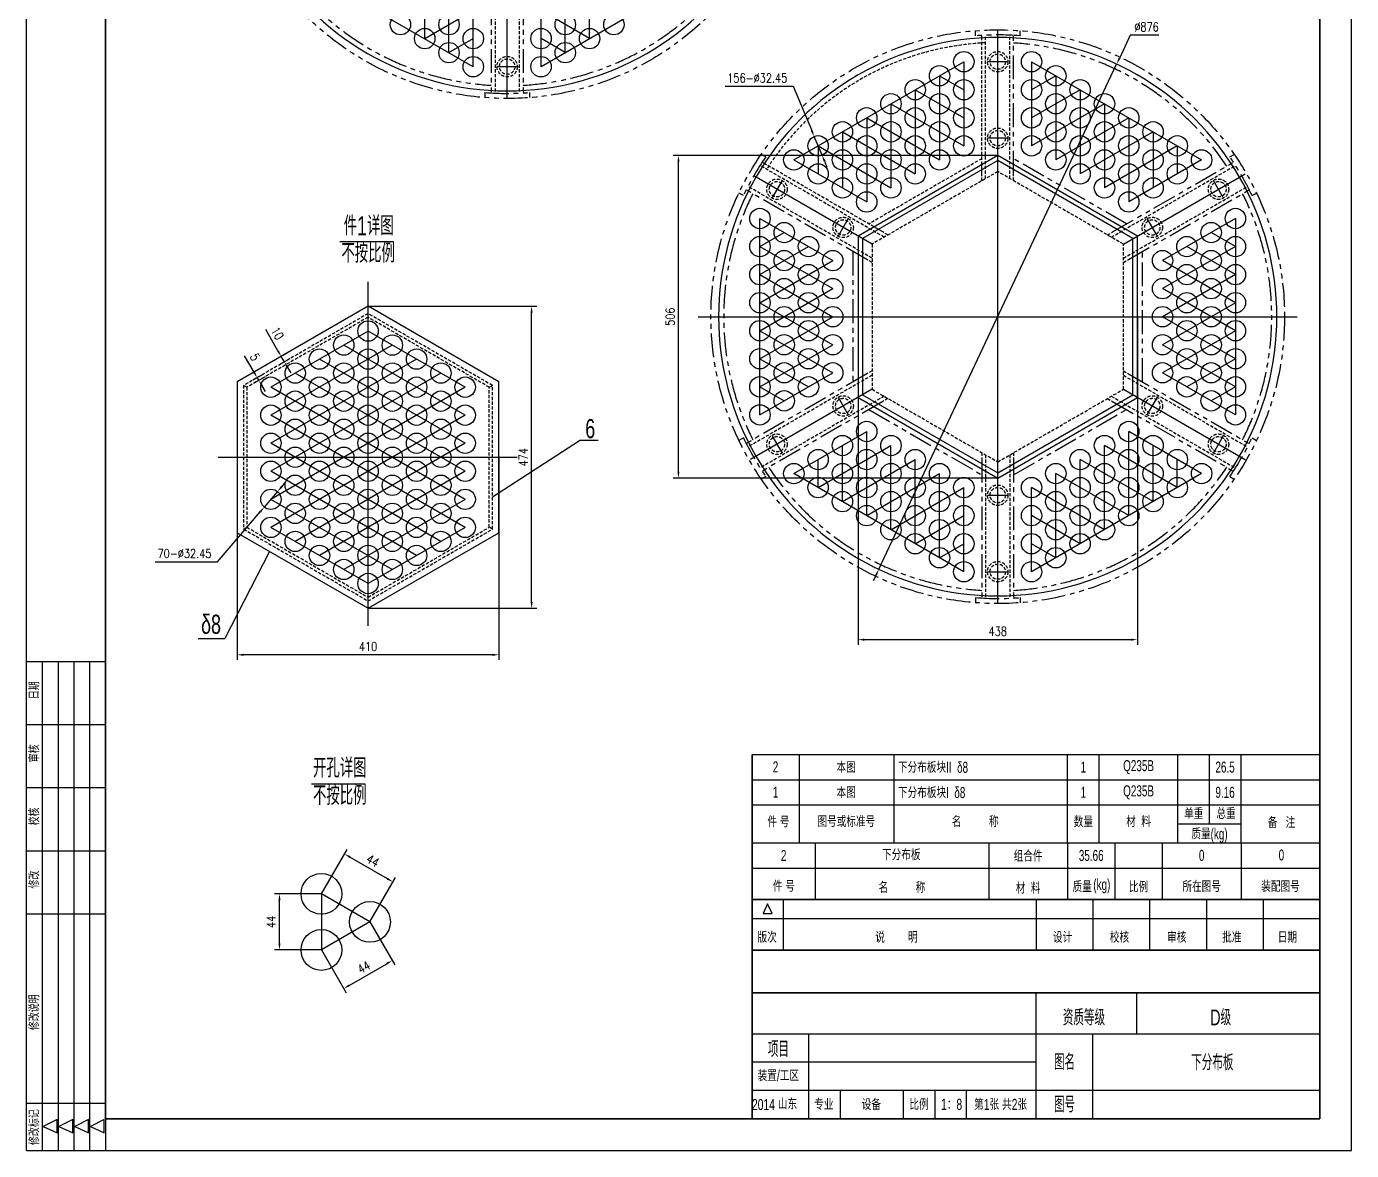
# Model space of a CAD drawing. Header units: millimetres. Extents: x 174648 to 205929, y -160248 to -145891.
# Drawn here: x 201226 to 203305, y -160222 to -158459 of the extents above; entities that cross this region are included whole.
import ezdxf
from ezdxf.enums import TextEntityAlignment as Align

# ---------------------------------------------------------------- set-up
doc = ezdxf.new("R2010")
doc.units = ezdxf.units.MM
doc.linetypes.add('DASHED', pattern=[0.75, 0.5, -0.25])
doc.linetypes.add('PHANTOM', pattern=[2.5, 1.25, -0.25, 0.25, -0.25, 0.25, -0.25])
for name, color, linetype in [('1', 1, 'Continuous'), ('4虚线层', 6, 'DASHED'), ('9双点划线层', 6, 'PHANTOM')]:
    doc.layers.add(name, color=color, linetype=linetype)
doc.layers.add('图层1', color=4, linetype='Continuous', lineweight=35)
doc.styles.add('TH_GBDIM', font='romans.shx', dxfattribs={"width": 0.8, "bigfont": 'gbcbig.shx'})
doc.styles.add('样式 3.5', font='roms.shx', dxfattribs={"width": 0.7, "height": 3.5, "bigfont": 'hztxt.shx'})
doc.styles.add('样式 5', font='roms.shx', dxfattribs={"width": 0.67, "height": 5, "bigfont": 'hztxt.shx'})
doc.dimstyles.new('TH_GBDIM', dxfattribs={"dimtxt": 3.5, "dimasz": 2.5, "dimexe": 2, "dimexo": 0, "dimgap": 1.5, "dimtad": 1, "dimdec": 1, "dimzin": 0, "dimdsep": 46, "dimtxsty": 'TH_GBDIM', "dimcen": 2.5, "dimclrd": 130, "dimclre": 130, "dimclrt": 3, "dimadec": 0, "dimazin": 0, "dimtfac": 0.714286, "dimtdec": 1, "dimtmove": 0, "dimatfit": 3, "dimfxl": 0, "dimtzin": 0, "dimlwd": -1, "dimlwe": -1, "dimarcsym": 0})

# ---------------------------------------------------------------- blocks, each defined once
blk = doc.blocks.new('*D467')
at = {"color": 130}
blk.add_line((201761.7, -158898), (202026.3, -158898), dxfattribs=at)
at = {"color": 130, "linetype": 'Continuous'}
for p, q in [((202018.3, -159361.8), (202018.3, -158908)), ((201761.7, -159371.8), (202026.3, -159371.8))]:
    blk.add_line(p, q, dxfattribs=at)
at = {"color": 130}
for points in [[(202016.7, -158908), (202020, -158908), (202018.3, -158898)], [(202016.7, -159361.8), (202020, -159361.8), (202018.3, -159371.8)]]:
    blk.add_solid(points, dxfattribs=at)
at = {"layer": 'Defpoints', "color": 0}
for p in [(201761.7, -158898), (202018.3, -158898), (201761.7, -159371.8)]:
    blk.add_point(p, dxfattribs=at)
at = {"color": 3, "insert": (202005.3, -159134.9), "char_height": 14, "attachment_point": 5, "rotation": 90, "style": 'TH_GBDIM', "bg_fill": 3, "box_fill_scale": 1.1, "bg_fill_color": 256, "bg_fill_true_color": 13158600, "bg_fill_transparency": 0}
blk.add_mtext('{474}{}{}', dxfattribs=at)
blk = doc.blocks.new('*D468')
at = {"color": 130}
blk.add_line((201556.5, -159134.9), (201556.5, -159452.8), dxfattribs=at)
at = {"color": 130, "linetype": 'Continuous'}
for p, q in [((201966.9, -159134.9), (201966.9, -159452.8)), ((201956.9, -159444.8), (201566.5, -159444.8))]:
    blk.add_line(p, q, dxfattribs=at)
at = {"color": 130}
for points in [[(201566.5, -159443.1), (201566.5, -159446.5), (201556.5, -159444.8)], [(201956.9, -159443.1), (201956.9, -159446.5), (201966.9, -159444.8)]]:
    blk.add_solid(points, dxfattribs=at)
at = {"layer": 'Defpoints', "color": 0}
for p in [(201556.5, -159134.9), (201966.9, -159134.9), (201556.5, -159444.8)]:
    blk.add_point(p, dxfattribs=at)
at = {"color": 3, "insert": (201761.7, -159431.8), "char_height": 14, "attachment_point": 5, "style": 'TH_GBDIM', "bg_fill": 3, "box_fill_scale": 1.1, "bg_fill_color": 256, "bg_fill_true_color": 13158600, "bg_fill_transparency": 0}
blk.add_mtext('410', dxfattribs=at)
blk = doc.blocks.new('*D469')
at = {"color": 130, "linetype": 'Continuous'}
for p, q in [((201620.4, -158968.1), (201601.1, -158934.7)), ((201638.8, -158980.5), (201623.4, -158989.4)), ((201630.4, -158985.4), (201625.4, -158976.7)), ((201635.4, -158994), (201640.4, -159002.7))]:
    blk.add_line(p, q, dxfattribs=at)
at = {"color": 130}
blk.add_line((201633.8, -158971.9), (201618.4, -158980.7), dxfattribs=at)
for points in [[(201621.8, -158967.2), (201618.9, -158968.9), (201625.4, -158976.7)], [(201636.8, -158993.2), (201633.9, -158994.9), (201630.4, -158985.4)]]:
    blk.add_solid(points, dxfattribs=at)
at = {"layer": 'Defpoints', "color": 0}
for p in [(201625.4, -158976.7), (201633.8, -158971.9), (201638.8, -158980.5)]:
    blk.add_point(p, dxfattribs=at)
at = {"color": 3, "insert": (201619.5, -158940.6), "char_height": 14, "attachment_point": 5, "rotation": 300, "style": 'TH_GBDIM', "bg_fill": 3, "box_fill_scale": 1.1, "bg_fill_color": 256, "bg_fill_true_color": 13158600, "bg_fill_transparency": 0}
blk.add_mtext('10', dxfattribs=at)
blk = doc.blocks.new('*D470')
at = {"color": 130, "linetype": 'Continuous'}
for p, q in [((201582.8, -159001.3), (201568, -158975.8)), ((201600.1, -159008.6), (201583.3, -159018.3)), ((201590.3, -159014.3), (201587.8, -159010)), ((201595.3, -159023), (201600.3, -159031.6))]:
    blk.add_line(p, q, dxfattribs=at)
at = {"color": 130}
blk.add_line((201597.6, -159004.3), (201580.8, -159014), dxfattribs=at)
for points in [[(201584.2, -159000.5), (201581.3, -159002.2), (201587.8, -159010)], [(201596.7, -159022.1), (201593.8, -159023.8), (201590.3, -159014.3)]]:
    blk.add_solid(points, dxfattribs=at)
at = {"layer": 'Defpoints', "color": 0}
for p in [(201587.8, -159010), (201597.6, -159004.3), (201600.1, -159008.6)]:
    blk.add_point(p, dxfattribs=at)
at = {"color": 3, "insert": (201584.2, -158977.7), "char_height": 14, "attachment_point": 5, "rotation": 300, "style": 'TH_GBDIM', "bg_fill": 3, "box_fill_scale": 1.1, "bg_fill_color": 256, "bg_fill_true_color": 13158600, "bg_fill_transparency": 0}
blk.add_mtext('5', dxfattribs=at)
blk = doc.blocks.new('*D471')
at = {"color": 130}
blk.add_line((201688.5, -159819.8), (201728.7, -159750.2), dxfattribs=at)
at = {"color": 130, "linetype": 'Continuous'}
for p, q in [((201792.2, -159796.1), (201733.3, -159762.1)), ((201764.7, -159863.8), (201804.9, -159794.2))]:
    blk.add_line(p, q, dxfattribs=at)
at = {"color": 130}
for points in [[(201734.1, -159760.7), (201732.5, -159763.6), (201724.7, -159757.1)], [(201793, -159794.7), (201791.4, -159797.6), (201800.9, -159801.1)]]:
    blk.add_solid(points, dxfattribs=at)
at = {"layer": 'Defpoints', "color": 0}
for p in [(201724.7, -159757.1), (201688.5, -159819.8), (201764.7, -159863.8)]:
    blk.add_point(p, dxfattribs=at)
at = {"color": 3, "insert": (201769.3, -159767.9), "char_height": 14, "attachment_point": 5, "rotation": 330, "style": 'TH_GBDIM', "bg_fill": 3, "box_fill_scale": 1.1, "bg_fill_color": 256, "bg_fill_true_color": 13158600, "bg_fill_transparency": 0}
blk.add_mtext('{44}{}{}', dxfattribs=at)
blk = doc.blocks.new('*D472')
at = {"color": 130}
blk.add_line((201688.5, -159819.8), (201614.7, -159819.8), dxfattribs=at)
at = {"color": 130, "linetype": 'Continuous'}
for p, q in [((201622.7, -159897.8), (201622.7, -159829.8)), ((201688.5, -159907.8), (201614.7, -159907.8))]:
    blk.add_line(p, q, dxfattribs=at)
at = {"color": 130}
for points in [[(201621.1, -159829.8), (201624.4, -159829.8), (201622.7, -159819.8)], [(201621.1, -159897.8), (201624.4, -159897.8), (201622.7, -159907.8)]]:
    blk.add_solid(points, dxfattribs=at)
at = {"layer": 'Defpoints', "color": 0}
for p in [(201622.7, -159819.8), (201688.5, -159819.8), (201688.5, -159907.8)]:
    blk.add_point(p, dxfattribs=at)
at = {"color": 3, "insert": (201609.7, -159863.8), "char_height": 14, "attachment_point": 5, "rotation": 90, "style": 'TH_GBDIM', "bg_fill": 3, "box_fill_scale": 1.1, "bg_fill_color": 256, "bg_fill_true_color": 13158600, "bg_fill_transparency": 0}
blk.add_mtext('{44}{}{}', dxfattribs=at)
blk = doc.blocks.new('*D473')
at = {"color": 130}
blk.add_line((201764.7, -159863.8), (201803.7, -159931.3), dxfattribs=at)
at = {"color": 130, "linetype": 'Continuous'}
for p, q in [((201688.5, -159907.8), (201727.5, -159975.3)), ((201732.1, -159963.3), (201791, -159929.3))]:
    blk.add_line(p, q, dxfattribs=at)
at = {"color": 130}
for points in [[(201790.2, -159927.9), (201791.9, -159930.8), (201799.7, -159924.3)], [(201731.3, -159961.9), (201733, -159964.8), (201723.5, -159968.3)]]:
    blk.add_solid(points, dxfattribs=at)
at = {"layer": 'Defpoints', "color": 0}
for p in [(201764.7, -159863.8), (201688.5, -159907.8), (201799.7, -159924.3)]:
    blk.add_point(p, dxfattribs=at)
at = {"color": 3, "insert": (201755.1, -159935.1), "char_height": 14, "attachment_point": 5, "rotation": 30, "style": 'TH_GBDIM', "bg_fill": 3, "box_fill_scale": 1.1, "bg_fill_color": 256, "bg_fill_true_color": 13158600, "bg_fill_transparency": 0}
blk.add_mtext('{44}{}{}', dxfattribs=at)
blk = doc.blocks.new('*D474')
at = {"color": 130, "linetype": 'Continuous'}
for p, q in [((201619.7, -159188.8), (201598.9, -159213.1)), ((201626.2, -159181.2), (201632.7, -159173.6)), ((201525.5, -159298.9), (201592.4, -159220.7)), ((201427.8, -159298.9), (201525.5, -159298.9))]:
    blk.add_line(p, q, dxfattribs=at)
at = {"color": 130}
for points in [[(201624.9, -159180.1), (201627.5, -159182.2), (201619.7, -159188.8)], [(201591.1, -159219.6), (201593.7, -159221.8), (201598.9, -159213.1)]]:
    blk.add_solid(points, dxfattribs=at)
at = {"layer": 'Defpoints', "color": 0}
for p in [(201619.7, -159188.8), (201598.9, -159213.1)]:
    blk.add_point(p, dxfattribs=at)
at = {"color": 3, "insert": (201473.7, -159285.9), "char_height": 14, "attachment_point": 5, "style": 'TH_GBDIM', "bg_fill": 3, "box_fill_scale": 1.1, "bg_fill_color": 256, "bg_fill_true_color": 13158600, "bg_fill_transparency": 0}
blk.add_mtext('{70-%%c32.45}{}{}', dxfattribs=at)
blk = doc.blocks.new('*D475')
at = {"color": 130, "linetype": 'Continuous'}
for p, q in [((202957.7, -158472.8), (202940.6, -158509.1)), ((203002.6, -158472.8), (202957.7, -158472.8)), ((202563, -159310.7), (202936.3, -158518.2)), ((202558.8, -159319.7), (202554.5, -159328.8))]:
    blk.add_line(p, q, dxfattribs=at)
at = {"color": 130}
for points in [[(202939.1, -158508.4), (202942.1, -158509.8), (202936.3, -158518.2)], [(202557.3, -159319), (202560.3, -159320.4), (202563, -159310.7)]]:
    blk.add_solid(points, dxfattribs=at)
at = {"layer": 'Defpoints', "color": 0}
for p in [(202936.3, -158518.2), (202563, -159310.7)]:
    blk.add_point(p, dxfattribs=at)
at = {"color": 3, "insert": (202983.2, -158459.8), "char_height": 14, "attachment_point": 5, "style": 'TH_GBDIM', "bg_fill": 3, "box_fill_scale": 1.1, "bg_fill_color": 256, "bg_fill_true_color": 13158600, "bg_fill_transparency": 0}
blk.add_mtext('∅876', dxfattribs=at)
blk = doc.blocks.new('*D476')
at = {"color": 130}
blk.add_line((202749.7, -158661.4), (202240.7, -158661.4), dxfattribs=at)
at = {"color": 130, "linetype": 'Continuous'}
for p, q in [((202248.7, -159157.5), (202248.7, -158671.4)), ((202749.7, -159167.5), (202240.7, -159167.5))]:
    blk.add_line(p, q, dxfattribs=at)
at = {"color": 130}
for points in [[(202247.1, -158671.4), (202250.4, -158671.4), (202248.7, -158661.4)], [(202247.1, -159157.5), (202250.4, -159157.5), (202248.7, -159167.5)]]:
    blk.add_solid(points, dxfattribs=at)
at = {"layer": 'Defpoints', "color": 0}
for p in [(202248.7, -158661.4), (202749.7, -158661.4), (202749.7, -159167.5)]:
    blk.add_point(p, dxfattribs=at)
at = {"color": 3, "insert": (202235.7, -158914.4), "char_height": 14, "attachment_point": 5, "rotation": 90, "style": 'TH_GBDIM', "bg_fill": 3, "box_fill_scale": 1.1, "bg_fill_color": 256, "bg_fill_true_color": 13158600, "bg_fill_transparency": 0}
blk.add_mtext('506', dxfattribs=at)
blk = doc.blocks.new('*D477')
at = {"color": 130, "linetype": 'Continuous'}
for p, q in [((202530.5, -158914.4), (202530.5, -159429)), ((202540.5, -159421), (202958.9, -159421))]:
    blk.add_line(p, q, dxfattribs=at)
at = {"color": 130}
blk.add_line((202968.9, -158914.4), (202968.9, -159429), dxfattribs=at)
for points in [[(202540.5, -159419.4), (202540.5, -159422.7), (202530.5, -159421)], [(202958.9, -159419.4), (202958.9, -159422.7), (202968.9, -159421)]]:
    blk.add_solid(points, dxfattribs=at)
at = {"layer": 'Defpoints', "color": 0}
for p in [(202530.5, -158914.4), (202968.9, -158914.4), (202968.9, -159421)]:
    blk.add_point(p, dxfattribs=at)
at = {"color": 3, "insert": (202749.7, -159408), "char_height": 14, "attachment_point": 5, "style": 'TH_GBDIM', "bg_fill": 3, "box_fill_scale": 1.1, "bg_fill_color": 256, "bg_fill_true_color": 13158600, "bg_fill_transparency": 0}
blk.add_mtext('438', dxfattribs=at)
blk = doc.blocks.new('*D447')
at = {"color": 130, "linetype": 'Continuous'}
for p, q in [((202322, -158553), (202428.8, -158553)), ((202428.8, -158553), (202457.8, -158622.4)), ((202474.1, -158661.1), (202461.7, -158631.6)), ((202477.9, -158670.3), (202481.8, -158679.6))]:
    blk.add_line(p, q, dxfattribs=at)
at = {"color": 130}
for points in [[(202459.4, -158621.7), (202456.3, -158623), (202461.7, -158631.6)], [(202479.5, -158669.7), (202476.4, -158671), (202474.1, -158661.1)]]:
    blk.add_solid(points, dxfattribs=at)
at = {"layer": 'Defpoints', "color": 0}
for p in [(202461.7, -158631.6), (202474.1, -158661.1)]:
    blk.add_point(p, dxfattribs=at)
at = {"color": 3, "insert": (202372.4, -158540), "char_height": 14, "attachment_point": 5, "style": 'TH_GBDIM', "bg_fill": 3, "box_fill_scale": 1.1, "bg_fill_color": 256, "bg_fill_true_color": 13158600, "bg_fill_transparency": 0}
blk.add_mtext('{156-%%c32.45}{}{}', dxfattribs=at)

msp = doc.modelspace()

# ---------------------------------------------------------------- linework, layer by layer
at = {"color": 7, "linetype": 'Continuous'}
for p, q in [((201225.8, -160222.4), (201225.8, -157282.1)), ((203304.8, -160222.4), (203304.8, -157282.1)), ((201225.8, -159455.1), (201349.5, -159455.1)), ((201250.5, -159455.1), (201250.5, -160222.4)), ((201275.3, -159455.1), (201275.3, -160222.4)), ((201300, -159455.1), (201300, -160222.4)), ((201324.8, -159455.1), (201324.8, -160222.4)), ((201225.8, -159554.1), (201349.5, -159554.1)), ((201225.8, -159653.1), (201349.5, -159653.1)), ((201225.8, -159752.1), (201349.5, -159752.1)), ((201225.8, -159851.1), (201349.5, -159851.1)), ((201225.8, -160148.1), (201349.5, -160148.1)), ((201225.8, -160222.4), (203304.8, -160222.4))]:
    msp.add_line(p, q, dxfattribs=at)
at = {"color": 1, "ltscale": 1.5}
for p, q in [((201980, -158572.1), (201980, -157672.1)), ((202749.7, -159364.4), (202749.7, -158464.4)), ((201964, -158522.1), (201996, -158522.1)), ((202749.7, -158669.4), (202537.5, -158791.9)), ((202961.9, -158791.9), (202749.7, -158669.4)), ((202552.5, -158800.6), (202366.9, -158693.4)), ((202946.9, -158800.6), (203137.7, -158690.4)), ((203104.1, -158728.3), (203088.1, -158700.6)), ((202537.5, -158791.9), (202537.5, -159036.9)), ((202961.9, -159036.9), (202961.9, -158791.9)), ((201761.7, -159399.4), (201761.7, -158859.6)), ((202279.7, -158914.4), (203219.7, -158914.4)), ((202299.7, -158914.4), (203199.7, -158914.4)), ((202552.5, -159028.3), (202361.7, -159138.4)), ((202537.5, -159036.9), (202749.7, -159159.4)), ((202749.7, -159159.4), (202961.9, -159036.9)), ((202946.9, -159028.3), (203137.7, -159138.4)), ((203088.1, -159128.3), (203104.1, -159100.6)), ((201526.6, -159134.9), (201995.6, -159134.9))]:
    msp.add_line(p, q, dxfattribs=at)
for p, q in [((202749.7, -158661.4), (202530.5, -158787.9)), ((202968.9, -158787.9), (202749.7, -158661.4)), ((202530.5, -158787.9), (202530.5, -159041)), ((202968.9, -159041), (202968.9, -158787.9)), ((201717.3, -158796.3), (201801.5, -158796.3)), ((201761.7, -158898), (201556.5, -159016.5)), ((201966.9, -159016.5), (201761.7, -158898)), ((201556.5, -159016.5), (201556.5, -159253.4)), ((201966.9, -159253.4), (201966.9, -159016.5)), ((202530.5, -159041), (202749.7, -159167.5)), ((202749.7, -159167.5), (202968.9, -159041)), ((202123, -159108.4), (202093.3, -159108.4)), ((201556.5, -159253.4), (201761.7, -159371.8)), ((201761.7, -159371.8), (201966.9, -159253.4)), ((202364.3, -159601.1), (203255.3, -159601.1)), ((202438.5, -159739.7), (202438.5, -159601.1)), ((202587, -159739.7), (202587, -159601.1)), ((202859.3, -159739.7), (202859.3, -159601.1)), ((202908.8, -159739.7), (202908.8, -159601.1)), ((203032.5, -159739.7), (203032.5, -159601.1)), ((203082, -159710), (203082, -159601.1)), ((203131.5, -159739.7), (203131.5, -159601.1)), ((202364.3, -159640.7), (203255.3, -159640.7)), ((201672.8, -159647), (201757, -159647)), ((202364.3, -159680.3), (203255.3, -159680.3)), ((203032.5, -159710), (203131.5, -159710)), ((202364.3, -159739.7), (203255.3, -159739.7)), ((202364.3, -159828.8), (203255.3, -159828.8)), ((202413.8, -159908), (202413.8, -159828.8)), ((202809.8, -159828.8), (202809.8, -159908)), ((202898.9, -159828.8), (202898.9, -159908)), ((202988, -159828.8), (202988, -159908)), ((203077.1, -159828.8), (203077.1, -159908)), ((203166.2, -159828.8), (203166.2, -159908)), ((202364.3, -159841.7), (202364.3, -159866.5)), ((202388.3, -159835.6), (202381.5, -159850.7)), ((202381.5, -159850.7), (202396, -159850.7)), ((202396, -159850.7), (202388.3, -159835.6)), ((202364.3, -159858.5), (203255.3, -159858.5)), ((202809.8, -160172.9), (202809.8, -159974.9)), ((202968.2, -160039.2), (202968.2, -159974.9)), ((202364.3, -160039.2), (203255.3, -160039.2)), ((202453.4, -160172.9), (202453.4, -160039.2)), ((202898.9, -160172.9), (202898.9, -160039.2)), ((202809.8, -160083.8), (202364.3, -160083.8)), ((203255.3, -160128.3), (202364.3, -160128.3)), ((202502.9, -160172.9), (202502.9, -160128.3)), ((202601.9, -160172.9), (202601.9, -160128.3)), ((202651.4, -160172.9), (202651.4, -160128.3)), ((202700.9, -160172.9), (202700.9, -160128.3)), ((201273.7, -160173.8), (201252, -160184.9)), ((201252, -160184.9), (201273.7, -160194.7)), ((201273.7, -160194.7), (201273.7, -160173.8)), ((201298.4, -160173.8), (201276.7, -160184.9)), ((201276.7, -160184.9), (201298.4, -160194.7)), ((201298.4, -160194.7), (201298.4, -160173.8)), ((201323.2, -160173.8), (201301.5, -160184.9)), ((201301.5, -160184.9), (201323.2, -160194.7)), ((201323.2, -160194.7), (201323.2, -160173.8)), ((201347.9, -160173.8), (201326.2, -160184.9)), ((201326.2, -160184.9), (201347.9, -160194.7)), ((201347.9, -160194.7), (201347.9, -160173.8)), ((201349.5, -160172.9), (201349.5, -160222.4))]:
    msp.add_line(p, q)
at = {"color": 2}
msp.add_line((201495, -159419.2), (201537, -159419.2), dxfattribs=at)
at = {"color": 4}
for p, q in [((202364.3, -159683.3), (202364.3, -159708.1)), ((202364.3, -159683.3), (202364.3, -159708.1)), ((202364.3, -159683.3), (202364.3, -159708.1)), ((202364.3, -159722.9), (202364.3, -159747.7))]:
    msp.add_line(p, q, dxfattribs=at)
for points in [[(202463.3, -159739.7), (202463.3, -159828.8)], [(202735.5, -159739.7), (202735.5, -159828.8)], [(202859.3, -159739.7), (202859.3, -159828.8)], [(202933.5, -159739.7), (202933.5, -159828.8)], [(203007.8, -159739.7), (203007.8, -159828.8)], [(203131.5, -159739.7), (203131.5, -159828.8)], [(202364.3, -159779.3), (203255.3, -159779.3)]]:
    msp.add_lwpolyline(points)
for centre, start, end in [((201980, -158122.1), 210, 270), ((201980, -158122.1), 270, 330), ((202749.7, -158914.4), 90, 150), ((202749.7, -158914.4), 30, 90), ((202749.7, -158914.4), 150, 210), ((202749.7, -158914.4), 330, 30), ((202749.7, -158914.4), 210, 270), ((202749.7, -158914.4), 270, 330)]:
    msp.add_arc(centre, 438, start, end)
at = {"layer": '1'}
for p, q in [((201850.6, -158478.2), (201850.6, -158346.2)), ((202109.3, -158478.2), (202109.3, -158346.2)), ((201926.8, -158522.2), (201660.1, -158368.2)), ((201888.7, -158500.2), (201888.7, -158368.2)), ((202299.9, -158368.2), (202033.1, -158522.2)), ((202071.2, -158500.2), (202071.2, -158368.2)), ((201926.8, -158522.2), (201926.8, -158390.2)), ((202033.1, -158522.2), (202033.1, -158390.2)), ((201850.6, -158478.2), (201926.8, -158434.2)), ((202109.3, -158478.2), (202033.1, -158434.2)), ((201888.7, -158500.2), (201926.8, -158478.2)), ((202071.2, -158500.2), (202033.1, -158478.2)), ((202429.8, -158668.4), (202696.5, -158514.4)), ((202696.5, -158514.4), (202696.5, -158646.4)), ((202802.8, -158514.4), (202802.8, -158646.4)), ((202802.8, -158514.4), (203069.6, -158668.4)), ((202658.4, -158536.4), (202658.4, -158668.4)), ((202658.4, -158536.4), (202696.5, -158558.4)), ((202840.9, -158536.4), (202802.8, -158558.4)), ((202840.9, -158536.4), (202840.9, -158668.4)), ((202620.3, -158558.4), (202620.3, -158690.4)), ((202620.3, -158558.4), (202696.5, -158602.4)), ((202879, -158558.4), (202802.8, -158602.4)), ((202879, -158558.4), (202879, -158690.4)), ((202582.2, -158580.4), (202582.2, -158712.4)), ((202582.2, -158580.4), (202696.5, -158646.4)), ((202917.2, -158580.4), (202802.8, -158646.4)), ((202917.2, -158580.4), (202917.2, -158712.4)), ((202544.1, -158602.4), (202658.4, -158668.4)), ((202544.1, -158602.4), (202544.1, -158734.4)), ((202955.3, -158602.4), (202840.9, -158668.4)), ((202955.3, -158602.4), (202955.3, -158734.4)), ((202506, -158624.4), (202620.3, -158690.4)), ((202506, -158624.4), (202506, -158712.4)), ((202993.4, -158624.4), (202879, -158690.4)), ((202993.4, -158624.4), (202993.4, -158712.4)), ((202467.9, -158646.4), (202582.2, -158712.4)), ((202467.9, -158646.4), (202467.9, -158690.4)), ((203031.5, -158646.4), (202917.2, -158712.4)), ((203031.5, -158646.4), (203031.5, -158690.4)), ((202429.8, -158668.4), (202544.1, -158734.4)), ((203069.6, -158668.4), (202955.3, -158734.4)), ((202376.6, -158760.4), (202490.9, -158826.4)), ((202376.6, -159068.4), (202376.6, -158760.4)), ((203122.7, -158760.4), (203008.4, -158826.4)), ((203122.7, -158760.4), (203122.7, -159068.4)), ((202376.6, -158804.4), (202414.7, -158782.4)), ((203122.7, -158804.4), (203084.6, -158782.4)), ((202376.6, -158804.4), (202490.9, -158870.4)), ((202376.6, -158848.4), (202452.8, -158804.4)), ((203122.7, -158804.4), (203008.4, -158870.4)), ((203122.7, -158848.4), (203046.5, -158804.4)), ((202376.6, -158892.4), (202490.9, -158826.4)), ((203122.7, -158892.4), (203008.4, -158826.4)), ((202376.6, -158848.4), (202490.9, -158914.4)), ((203122.7, -158848.4), (203008.4, -158914.4)), ((202376.6, -158936.4), (202490.9, -158870.4)), ((203122.7, -158936.4), (203008.4, -158870.4)), ((202376.6, -158892.4), (202490.9, -158958.4)), ((203122.7, -158892.4), (203008.4, -158958.4)), ((202376.6, -158980.4), (202490.9, -158914.4)), ((203122.7, -158980.4), (203008.4, -158914.4)), ((201761.7, -158936.9), (201609.3, -159024.9)), ((201914.1, -159024.9), (201761.7, -158936.9)), ((202376.6, -158936.4), (202490.9, -159002.4)), ((203122.7, -158936.4), (203008.4, -159002.4)), ((201799.8, -158958.9), (201609.3, -159068.9)), ((201914.1, -159068.9), (201723.6, -158958.9)), ((202376.6, -159024.4), (202490.9, -158958.4)), ((203122.7, -159024.4), (203008.4, -158958.4)), ((201837.9, -158980.9), (201609.3, -159112.9)), ((201914.1, -159112.9), (201685.5, -158980.9)), ((202376.6, -158980.4), (202452.8, -159024.4)), ((203122.7, -158980.4), (203046.5, -159024.4)), ((201876, -159002.9), (201609.3, -159156.9)), ((201914.1, -159156.9), (201647.4, -159002.9)), ((202376.6, -159068.4), (202490.9, -159002.4)), ((203122.7, -159068.4), (203008.4, -159002.4)), ((201914.1, -159200.9), (201609.3, -159024.9)), ((201914.1, -159024.9), (201609.3, -159200.9)), ((202376.6, -159024.4), (202414.7, -159046.4)), ((203122.7, -159024.4), (203084.6, -159046.4)), ((201914.1, -159068.9), (201609.3, -159244.9)), ((201914.1, -159244.9), (201609.3, -159068.9)), ((202429.8, -159160.5), (202544.1, -159094.5)), ((202544.1, -159226.5), (202544.1, -159094.5)), ((203069.6, -159160.5), (202955.3, -159094.5)), ((202955.3, -159226.5), (202955.3, -159094.5)), ((201876, -159266.9), (201609.3, -159112.9)), ((201914.1, -159112.9), (201647.4, -159266.9)), ((202467.9, -159182.5), (202582.2, -159116.5)), ((202506, -159204.5), (202506, -159116.5)), ((202582.2, -159248.5), (202582.2, -159116.5)), ((203031.5, -159182.5), (202917.2, -159116.5)), ((202917.2, -159248.5), (202917.2, -159116.5)), ((202993.4, -159204.5), (202993.4, -159116.5)), ((202467.9, -159182.5), (202467.9, -159138.5)), ((202506, -159204.5), (202620.3, -159138.5)), ((202620.3, -159270.5), (202620.3, -159138.5)), ((202879, -159270.5), (202879, -159138.5)), ((202993.4, -159204.5), (202879, -159138.5)), ((203031.5, -159182.5), (203031.5, -159138.5)), ((201837.9, -159288.9), (201609.3, -159156.9)), ((201914.1, -159156.9), (201685.5, -159288.9)), ((202696.5, -159314.5), (202429.8, -159160.5)), ((202544.1, -159226.5), (202658.4, -159160.5)), ((202658.4, -159292.5), (202658.4, -159160.5)), ((203069.6, -159160.5), (202802.8, -159314.5)), ((202840.9, -159292.5), (202840.9, -159160.5)), ((202955.3, -159226.5), (202840.9, -159160.5)), ((202582.2, -159248.5), (202696.5, -159182.5)), ((202696.5, -159314.5), (202696.5, -159182.5)), ((202802.8, -159314.5), (202802.8, -159182.5)), ((202917.2, -159248.5), (202802.8, -159182.5)), ((201799.8, -159310.9), (201609.3, -159200.9)), ((201914.1, -159200.9), (201723.6, -159310.9)), ((202620.3, -159270.5), (202696.5, -159226.5)), ((202879, -159270.5), (202802.8, -159226.5)), ((201761.7, -159332.9), (201609.3, -159244.9)), ((201914.1, -159244.9), (201761.7, -159332.9)), ((202658.4, -159292.5), (202696.5, -159270.5)), ((202840.9, -159292.5), (202802.8, -159270.5)), ((201764.7, -159863.8), (201688.5, -159819.8)), ((201688.5, -159819.8), (201688.5, -159907.8)), ((201764.7, -159863.8), (201688.5, -159907.8))]:
    msp.add_line(p, q, dxfattribs=at)
for centre, radius in [((201812.5, -158456.2), 16), ((201888.7, -158456.2), 16), ((202071.2, -158456.2), 16), ((202147.4, -158456.2), 16), ((201850.6, -158478.2), 16), ((201926.8, -158478.2), 16), ((202033.1, -158478.2), 16), ((202109.3, -158478.2), 16), ((201888.7, -158500.2), 16), ((202071.2, -158500.2), 16), ((202696.5, -158514.4), 16), ((202802.8, -158514.4), 16), ((201926.8, -158522.2), 16), ((202033.1, -158522.2), 16), ((202658.4, -158536.4), 16), ((202840.9, -158536.4), 16), ((202620.3, -158558.4), 16), ((202696.5, -158558.4), 16), ((202802.8, -158558.4), 16), ((202879, -158558.4), 16), ((202582.2, -158580.4), 16), ((202658.4, -158580.4), 16), ((202840.9, -158580.4), 16), ((202917.2, -158580.4), 16), ((202544.1, -158602.4), 16), ((202620.3, -158602.4), 16), ((202696.5, -158602.4), 16), ((202802.8, -158602.4), 16), ((202879, -158602.4), 16), ((202955.3, -158602.4), 16), ((202506, -158624.4), 16), ((202582.2, -158624.4), 16), ((202658.4, -158624.4), 16), ((202840.9, -158624.4), 16), ((202917.2, -158624.4), 16), ((202993.4, -158624.4), 16), ((202467.9, -158646.4), 16), ((202544.1, -158646.4), 16), ((202620.3, -158646.4), 16), ((202696.5, -158646.4), 16), ((202802.8, -158646.4), 16), ((202879, -158646.4), 16), ((202955.3, -158646.4), 16), ((203031.5, -158646.4), 16), ((202429.8, -158668.4), 16), ((202506, -158668.4), 16), ((202582.2, -158668.4), 16), ((202658.4, -158668.4), 16), ((202840.9, -158668.4), 16), ((202917.2, -158668.4), 16), ((202993.4, -158668.4), 16), ((203069.6, -158668.4), 16), ((202467.9, -158690.4), 16), ((202544.1, -158690.4), 16), ((202620.3, -158690.4), 16), ((202879, -158690.4), 16), ((202955.3, -158690.4), 16), ((203031.5, -158690.4), 16), ((202506, -158712.4), 16), ((202582.2, -158712.4), 16), ((202917.2, -158712.4), 16), ((202993.4, -158712.4), 16), ((202544.1, -158734.4), 16), ((202955.3, -158734.4), 16), ((202376.6, -158760.4), 16), ((203122.7, -158760.4), 16), ((202414.7, -158782.4), 16), ((203084.6, -158782.4), 16), ((202376.6, -158804.4), 16), ((202452.8, -158804.4), 16), ((203046.5, -158804.4), 16), ((203122.7, -158804.4), 16), ((202414.7, -158826.4), 16), ((202490.9, -158826.4), 16), ((203008.4, -158826.4), 16), ((203084.6, -158826.4), 16), ((202376.6, -158848.4), 16), ((202452.8, -158848.4), 16), ((203046.5, -158848.4), 16), ((203122.7, -158848.4), 16), ((202414.7, -158870.4), 16), ((202490.9, -158870.4), 16), ((203008.4, -158870.4), 16), ((203084.6, -158870.4), 16), ((202376.6, -158892.4), 16), ((202452.8, -158892.4), 16), ((203046.5, -158892.4), 16), ((203122.7, -158892.4), 16), ((202414.7, -158914.4), 16), ((202490.9, -158914.4), 16), ((203008.4, -158914.4), 16), ((203084.6, -158914.4), 16), ((201761.7, -158936.9), 16), ((202376.6, -158936.4), 16), ((202452.8, -158936.4), 16), ((203046.5, -158936.4), 16), ((203122.7, -158936.4), 16), ((201723.6, -158958.9), 16), ((201799.8, -158958.9), 16), ((202414.7, -158958.4), 16), ((202490.9, -158958.4), 16), ((203008.4, -158958.4), 16), ((203084.6, -158958.4), 16), ((201685.5, -158980.9), 16), ((201761.7, -158980.9), 16), ((201837.9, -158980.9), 16), ((202376.6, -158980.4), 16), ((202452.8, -158980.4), 16), ((203046.5, -158980.4), 16), ((203122.7, -158980.4), 16), ((201647.4, -159002.9), 16), ((201723.6, -159002.9), 16), ((201799.8, -159002.9), 16), ((201876, -159002.9), 16), ((202414.7, -159002.4), 16), ((202490.9, -159002.4), 16), ((203008.4, -159002.4), 16), ((203084.6, -159002.4), 16), ((201609.3, -159024.9), 16), ((201685.5, -159024.9), 16), ((201761.7, -159024.9), 16), ((201837.9, -159024.9), 16), ((201914.1, -159024.9), 16), ((202376.6, -159024.4), 16), ((202452.8, -159024.4), 16), ((203046.5, -159024.4), 16), ((203122.7, -159024.4), 16), ((201647.4, -159046.9), 16), ((201723.6, -159046.9), 16), ((201799.8, -159046.9), 16), ((201876, -159046.9), 16), ((202414.7, -159046.4), 16), ((203084.6, -159046.4), 16), ((201609.3, -159068.9), 16), ((201685.5, -159068.9), 16), ((201761.7, -159068.9), 16), ((201837.9, -159068.9), 16), ((201914.1, -159068.9), 16), ((202376.6, -159068.4), 16), ((203122.7, -159068.4), 16), ((201647.4, -159090.9), 16), ((201723.6, -159090.9), 16), ((201799.8, -159090.9), 16), ((201876, -159090.9), 16), ((202544.1, -159094.5), 16), ((202955.3, -159094.5), 16), ((201609.3, -159112.9), 16), ((201685.5, -159112.9), 16), ((201761.7, -159112.9), 16), ((201837.9, -159112.9), 16), ((201914.1, -159112.9), 16), ((202506, -159116.5), 16), ((202582.2, -159116.5), 16), ((202917.2, -159116.5), 16), ((202993.4, -159116.5), 16), ((201647.4, -159134.9), 16), ((201723.6, -159134.9), 16), ((201799.8, -159134.9), 16), ((201876, -159134.9), 16), ((202467.9, -159138.5), 16), ((202544.1, -159138.5), 16), ((202620.3, -159138.5), 16), ((202879, -159138.5), 16), ((202955.3, -159138.5), 16), ((203031.5, -159138.5), 16), ((201609.3, -159156.9), 16), ((201685.5, -159156.9), 16), ((201761.7, -159156.9), 16), ((201837.9, -159156.9), 16), ((201914.1, -159156.9), 16), ((202429.8, -159160.5), 16), ((202506, -159160.5), 16), ((202582.2, -159160.5), 16), ((202658.4, -159160.5), 16), ((202840.9, -159160.5), 16), ((202917.2, -159160.5), 16), ((202993.4, -159160.5), 16), ((203069.6, -159160.5), 16), ((201647.4, -159178.9), 16), ((201723.6, -159178.9), 16), ((201799.8, -159178.9), 16), ((201876, -159178.9), 16), ((202467.9, -159182.5), 16), ((202544.1, -159182.5), 16), ((202620.3, -159182.5), 16), ((202696.5, -159182.5), 16), ((202802.8, -159182.5), 16), ((202879, -159182.5), 16), ((202955.3, -159182.5), 16), ((203031.5, -159182.5), 16), ((201609.3, -159200.9), 16), ((201685.5, -159200.9), 16), ((201761.7, -159200.9), 16), ((201837.9, -159200.9), 16), ((201914.1, -159200.9), 16), ((202506, -159204.5), 16), ((202582.2, -159204.5), 16), ((202658.4, -159204.5), 16), ((202840.9, -159204.5), 16), ((202917.2, -159204.5), 16), ((202993.4, -159204.5), 16), ((201647.4, -159222.9), 16), ((201723.6, -159222.9), 16), ((201799.8, -159222.9), 16), ((201876, -159222.9), 16), ((201609.3, -159244.9), 16), ((201685.5, -159244.9), 16), ((201761.7, -159244.9), 16), ((201837.9, -159244.9), 16), ((201914.1, -159244.9), 16), ((202544.1, -159226.5), 16), ((202620.3, -159226.5), 16), ((202696.5, -159226.5), 16), ((202802.8, -159226.5), 16), ((202879, -159226.5), 16), ((202955.3, -159226.5), 16), ((201647.4, -159266.9), 16), ((201723.6, -159266.9), 16), ((201799.8, -159266.9), 16), ((201876, -159266.9), 16), ((202582.2, -159248.5), 16), ((202658.4, -159248.5), 16), ((202840.9, -159248.5), 16), ((202917.2, -159248.5), 16), ((202620.3, -159270.5), 16), ((202696.5, -159270.5), 16), ((202802.8, -159270.5), 16), ((202879, -159270.5), 16), ((201685.5, -159288.9), 16), ((201761.7, -159288.9), 16), ((201837.9, -159288.9), 16), ((202658.4, -159292.5), 16), ((202840.9, -159292.5), 16), ((201723.6, -159310.9), 16), ((201799.8, -159310.9), 16), ((202696.5, -159314.5), 16), ((202802.8, -159314.5), 16), ((201761.7, -159332.9), 16), ((201688.5, -159819.8), 32), ((201764.7, -159863.8), 32), ((201688.5, -159907.8), 32)]:
    msp.add_circle(centre, radius, dxfattribs=at)
at = {"layer": '4虚线层', "ltscale": 10}
for p, q in [((201961, -158338.8), (201961, -158563.4)), ((201999, -158338.8), (201999, -158563.4)), ((202724.7, -158675.8), (202724.7, -158477.1)), ((202730.7, -158697.7), (202730.7, -158473.1)), ((202768.7, -158697.7), (202768.7, -158473.1)), ((202724.7, -158666.5), (202547.5, -158768.8)), ((202571.5, -158789.6), (202377, -158677.3)), ((202555.5, -158773.5), (202383.5, -158674.1)), ((202749.7, -158686.8), (202552.5, -158800.6)), ((202946.9, -158800.6), (202749.7, -158686.8)), ((202927.9, -158789.6), (203122.4, -158677.3)), ((202552.5, -158822.5), (202358, -158710.2)), ((202724.7, -158701.2), (202724.7, -158691.9)), ((202774.7, -158701.2), (202774.7, -158691.9)), ((202946.9, -158822.5), (203141.4, -158710.2)), ((202577.5, -158786.2), (202569.5, -158781.5)), ((202921.9, -158786.2), (202929.9, -158781.5)), ((202552.5, -158800.6), (202552.5, -159028.3)), ((202946.9, -159028.3), (202946.9, -158800.6)), ((202552.5, -158829.5), (202544.5, -158824.8)), ((202946.9, -158829.5), (202954.9, -158824.8)), ((201761.7, -158909.5), (201566.5, -159022.2)), ((201761.7, -158915.3), (201571.5, -159025.1)), ((201956.9, -159022.2), (201761.7, -158909.5)), ((201761.7, -158915.3), (201761.7, -158909.5)), ((201951.9, -159025.1), (201761.7, -158915.3)), ((202552.5, -158999.4), (202544.5, -159004)), ((202946.9, -158999.4), (202954.9, -159004)), ((201566.5, -159022.2), (201566.5, -159247.6)), ((201571.5, -159025.1), (201566.5, -159022.2)), ((201951.9, -159025.1), (201956.9, -159022.2)), ((201956.9, -159247.6), (201956.9, -159022.2)), ((202552.5, -159006.3), (202358, -159118.6)), ((202946.9, -159006.3), (203141.4, -159118.6)), ((201571.5, -159025.1), (201571.5, -159244.7)), ((201951.9, -159244.7), (201951.9, -159025.1)), ((202571.5, -159039.2), (202377, -159151.5)), ((202552.5, -159028.3), (202749.7, -159142.1)), ((202577.5, -159042.7), (202569.5, -159047.3)), ((202749.7, -159142.1), (202946.9, -159028.3)), ((202921.9, -159042.7), (202929.9, -159047.3)), ((202927.9, -159039.2), (203122.4, -159151.5)), ((202724.7, -159127.7), (202724.7, -159136.9)), ((202730.7, -159131.1), (202730.7, -159355.7)), ((202768.7, -159131.1), (202768.7, -159355.7)), ((202774.7, -159127.7), (202774.7, -159136.9)), ((201566.5, -159247.6), (201571.5, -159244.7)), ((201566.5, -159247.6), (201761.7, -159360.3)), ((201571.5, -159244.7), (201761.7, -159354.5)), ((201761.7, -159354.5), (201951.9, -159244.7)), ((201761.7, -159360.3), (201956.9, -159247.6)), ((201956.9, -159247.6), (201951.9, -159244.7)), ((201761.7, -159360.3), (201761.7, -159354.5))]:
    msp.add_line(p, q, dxfattribs=at)
for centre, radius in [((201980, -158522.1), 16), ((201980, -158522.1), 12), ((203096.1, -158714.4), 16), ((203096.1, -158714.4), 12), ((203096.1, -159114.4), 16), ((203096.1, -159114.4), 12)]:
    msp.add_circle(centre, radius, dxfattribs=at)
msp.add_arc((202749.7, -158914.4), 430, 92.5325, 147.4675, dxfattribs=at)
at = {"layer": '9双点划线层', "ltscale": 30}
for p, q in [((201955, -158344.6), (201955, -158563.4)), ((202005, -158344.6), (202005, -158563.4)), ((202714.7, -158473.8), (202714.7, -158465.8)), ((202724.7, -158477.1), (202724.7, -158473.1)), ((202774.7, -158691.9), (202774.7, -158473.1)), ((202784.7, -158473.8), (202784.7, -158465.8)), ((201945, -158562.7), (201945, -158570.7)), ((202015, -158562.7), (202015, -158570.7)), ((202385.6, -158663.8), (202378.6, -158659.8)), ((202951.9, -158768.8), (202774.7, -158666.5)), ((203113.8, -158663.8), (203120.7, -158659.8)), ((202383.5, -158674.1), (202380, -158672.1)), ((202724.7, -158691.9), (202724.7, -158675.8)), ((202929.9, -158781.5), (203119.4, -158672.1)), ((202350.6, -158724.4), (202343.6, -158720.4)), ((202544.5, -158824.8), (202355, -158715.4)), ((202954.9, -158824.8), (203144.4, -158715.4)), ((203148.8, -158724.4), (203155.7, -158720.4)), ((202569.5, -158781.5), (202555.5, -158773.5)), ((202522.5, -158812.1), (202522.5, -159016.7)), ((202976.9, -159016.7), (202976.9, -158812.1)), ((202544.5, -159004), (202355, -159113.4)), ((202954.9, -159004), (203144.4, -159113.4)), ((202569.5, -159047.3), (202380, -159156.7)), ((202547.5, -159060), (202724.7, -159162.3)), ((202774.7, -159162.3), (202951.9, -159060)), ((202929.9, -159047.3), (203119.4, -159156.7)), ((202350.6, -159104.4), (202343.6, -159108.4)), ((203148.8, -159104.4), (203155.7, -159108.4)), ((202724.7, -159136.9), (202724.7, -159355.7)), ((202774.7, -159136.9), (202774.7, -159355.7)), ((202385.6, -159165), (202378.6, -159169.1)), ((203113.8, -159165), (203120.7, -159169.1)), ((202714.7, -159355), (202714.7, -159363.1)), ((202784.7, -159355), (202784.7, -159363.1))]:
    msp.add_line(p, q, dxfattribs=at)
for centre in [(201980, -158122.1), (202749.7, -158914.4)]:
    msp.add_circle(centre, 450, dxfattribs=at)
for centre, radius, start, end in [((201980, -158122.1), 430, 213.333, 266.667), ((201980, -158122.1), 430, 273.333, 326.667), ((202749.7, -158914.4), 442, 85.4582, 94.5418), ((202749.7, -158914.4), 430, 33.333, 86.667), ((201980, -158122.1), 442, 265.4582, 274.5418), ((202749.7, -158914.4), 442, 145.4582, 154.5418), ((202749.7, -158914.4), 442, 25.4582, 34.5418), ((202749.7, -158914.4), 430, 153.333, 206.667), ((202749.7, -158914.4), 430, 333.333, 26.667), ((202749.7, -158914.4), 442, 205.4582, 214.5418), ((202749.7, -158914.4), 442, 325.4582, 334.5418), ((202749.7, -158914.4), 430, 213.333, 266.667), ((202749.7, -158914.4), 430, 273.333, 326.667), ((202749.7, -158914.4), 442, 265.4582, 274.5418)]:
    msp.add_arc(centre, radius, start, end, dxfattribs=at)
at = {"layer": '图层1'}
for p, q in [((201349.5, -157331.6), (201349.5, -160172.9)), ((203255.3, -160172.9), (203255.3, -157331.6)), ((203255.3, -160172.9), (203255.3, -157331.6)), ((202364.3, -159908), (202364.3, -159601.1)), ((202364.3, -159908), (202364.3, -159601.1)), ((202364.3, -159866.5), (202364.3, -159601.1)), ((202364.3, -159828.8), (203255.3, -159828.8)), ((203255.3, -159908), (202364.3, -159908)), ((202364.3, -159908), (202364.3, -159974.9)), ((202364.3, -159908), (202364.3, -159974.9)), ((202364.3, -159974.9), (203255.3, -159974.9)), ((202364.3, -159974.9), (203255.3, -159974.9)), ((203255.3, -159974.9), (202364.3, -159974.9)), ((202364.3, -160172.9), (202364.3, -159974.9)), ((201349.5, -160172.9), (203255.3, -160172.9))]:
    msp.add_line(p, q, dxfattribs=at)

# ---------------------------------------------------------------- texts
at = {"style": '样式 3.5', "width": 0.67}
for s, height, p in [('2', 17.3, (202396.8, -159629.3)), ('本图', 17.33, (202496.7, -159629.9)), ('下分布板块II  δ8', 17.325, (202593.2, -159629.9)), ('1', 17.3, (202396.8, -159668.9)), ('本图', 17.33, (202496.7, -159669.5)), ('下分布板块I  δ8', 17.33, (202593.2, -159669.5)), ('下分布板', 17.33, (202568.2, -159767)), ('(kg)', 17.32, (202899.7, -159813.7))]:
    msp.add_text(s, height=height, dxfattribs=at).set_placement(p)
for s, height, p in [('1', 17.3, (202884, -159620.9)), ('Q235B', 17.33, (202970.7, -159620.9)), ('1', 17.3, (202884, -159660.5)), ('Q235B', 17.33, (202970.7, -159660.5)), ('单重', 17.32, (203057.2, -159693)), ('总重', 17.32, (203107.9, -159692.9)), ('件 号', 17.32, (202405.5, -159705.9)), ('图号或标准号', 17.32, (202512.1, -159705.4)), ('名          称', 17.325, (202714.3, -159705.5)), ('数量', 17.32, (202884, -159705.9)), ('材  料', 17.32, (202970.7, -159705.4)), ('备   注', 17.32, (203195, -159707.1)), ('质量(kg)', 17.32, (203082, -159727.4)), ('组合件', 17.32, (202797.4, -159759.5)), ('0', 17.3, (203194.8, -159758.8)), ('2', 17.3, (202413.8, -159759.5)), ('35.66', 17.33, (202896.4, -159759.5)), ('0', 17.3, (203069.7, -159759.5)), ('件 号', 17.32, (202414.2, -159807)), ('名          称', 17.325, (202599.4, -159808.9)), ('材  料', 17.32, (202797.4, -159809.8)), ('质量', 17.32, (202882.2, -159807.7)), ('比例', 17.32, (202970.7, -159808.1)), ('所在图号', 17.32, (203069.7, -159807.3)), ('装配图号', 17.32, (203193.4, -159807.3))]:
    msp.add_text(s, height=height, dxfattribs=at).set_placement(p, align=Align.MIDDLE)
at = {"color": 1, "style": '样式 3.5', "width": 0.67}
for s, p in [('26.5', (203106.4, -159620.9)), ('9.16', (203106.4, -159660.5))]:
    msp.add_text(s, height=17.33, dxfattribs=at).set_placement(p, align=Align.MIDDLE)
at = {"char_height": 30, "attachment_point": 1, "style": '样式 3.5'}
for s, insert, width in [('件1详图', (201723.4, -158756.7), 314.203), ('不按比例', (201719.9, -158799.6), 314.203), ('6', (202102.5, -159075), 32.852), ('开孔详图', (201675.3, -159607.3), 314.203), ('不按比例', (201675.3, -159650.3), 314.203)]:
    msp.add_mtext(s, dxfattribs=dict(at, insert=insert, width=width))
at = {"color": 2, "insert": (201499.7, -159381.9), "char_height": 30, "width": 314.203, "attachment_point": 1, "style": '样式 3.5'}
msp.add_mtext('δ8', dxfattribs=at)
at = {"char_height": 14.85, "attachment_point": 5, "rotation": 90, "style": '样式 3.5'}
for s, insert in [('日期', (201238.4, -159500.4)), ('审核', (201238.4, -159599.4)), ('校核', (201238.4, -159698.4)), ('修改', (201238.4, -159797.4)), ('修改说明', (201238.4, -160005.5)), ('修改标记', (201238.4, -160185.8))]:
    msp.add_mtext(s, dxfattribs=dict(at, insert=insert))
at = {"attachment_point": 5}
for s, insert, char_height, style in [('版次', (202387.9, -159887.9), 17.32, '样式 3.5'), ('说        明', (202590.8, -159887.9), 17.32, '样式 3.5'), ('设计', (202851.5, -159887.9), 17.32, '样式 3.5'), ('校核', (202940.8, -159887.9), 17.32, '样式 3.5'), ('审核', (203030.6, -159887.9), 17.32, '样式 3.5'), ('批准', (203117, -159887.9), 17.32, '样式 3.5'), ('日期', (203204.3, -159887.9), 17.32, '样式 3.5'), ('资质等级', (202885, -160013.7), 24.75, '样式 5'), ('D级', (203099.6, -160013.7), 24.75, '样式 5'), ('项目', (202405.5, -160063.4), 24.75, '样式 5'), ('图名', (202854.5, -160083.6), 24.75, '样式 5'), ('下分布板', (203086.4, -160084.3), 24.75, '样式 5'), ('装置/工区', (202405.5, -160105), 17.32, '样式 3.5'), ('2014', (202382.1, -160150.4), 17.32, '样式 3.5'), ('山东', (202419.8, -160149.3), 17.32, '样式 3.5'), ('专业', (202476.9, -160150.1), 17.32, '样式 3.5'), ('设备', (202551.4, -160150.1), 17.32, '样式 3.5'), ('比例', (202626.3, -160150.1), 17.32, '样式 3.5'), ('1：8', (202677.3, -160150.1), 17.32, '样式 3.5'), ('第1张 共2张', (202754.2, -160150.1), 17.32, '样式 3.5'), ('图号', (202854.5, -160150.1), 24.75, '样式 5')]:
    msp.add_mtext(s, dxfattribs=dict(at, insert=insert, char_height=char_height, style=style))

# ---------------------------------------------------------------- next in the draw order: dimensions: what is measured, and where the dimension line sits
dim = msp.add_diameter_dim_2p(p1=(202563, -159310.7), p2=(202936.3, -158518.2), dimstyle='TH_GBDIM', override={"dimscale": 4, "dimtoh": 1, "dimdec": 0, "dimtfill": 1})
dim.commit()
dim.dimension.update_dxf_attribs({"geometry": '*D475', "text_midpoint": (202983.2, -158472.8), "dimtype": 163})
dim = msp.add_linear_dim(base=(202018.3, -158898), p1=(201761.7, -159371.8), p2=(201761.7, -158898), angle=90, text='{<>}{}{}', dimstyle='TH_GBDIM', override={"dimscale": 4, "dimdec": 0, "dimtfill": 1})
dim.commit()
dim.dimension.update_dxf_attribs({"geometry": '*D467', "text_midpoint": (202005.3, -159134.9)})
dim = msp.add_aligned_dim(p1=(201638.8, -158980.5), p2=(201633.8, -158971.9), distance=9.7, dimstyle='TH_GBDIM', override={"dimscale": 4, "dimdec": 0, "dimtfill": 1})
dim.commit()
dim.dimension.update_dxf_attribs({"geometry": '*D469', "text_midpoint": (201619.5, -158940.6)})
dim = msp.add_aligned_dim(p1=(201764.7, -159863.8), p2=(201688.5, -159819.8), distance=-72.3, text='{44}{}{}', dimstyle='TH_GBDIM', override={"dimscale": 4, "dimgap": 1.5, "dimtad": 1, "dimjust": 0, "dimdec": 0, "dimlfac": 1, "dimse1": 0, "dimse2": 0, "dimsd1": 0, "dimsd2": 0, "dimtfill": 1})
dim.commit()
dim.dimension.update_dxf_attribs({"geometry": '*D471', "text_midpoint": (201769.3, -159767.9)})

# ---------------------------------------------------------------- next in the draw order: linework, layer by layer
at = {"color": 1, "ltscale": 1.5}
for p, q in [((202765.7, -158514.4), (202733.7, -158514.4)), ((202765.7, -158634.4), (202733.7, -158634.4)), ((203000.2, -158788.3), (202984.2, -158760.6)), ((202984.2, -159068.3), (203000.2, -159040.6))]:
    msp.add_line(p, q, dxfattribs=at)
at = {"layer": '4虚线层', "ltscale": 10}
for centre, radius in [((202749.7, -158514.4), 16), ((202749.7, -158514.4), 12), ((202749.7, -158634.4), 16), ((202749.7, -158634.4), 12), ((202992.2, -158774.4), 16), ((202992.2, -158774.4), 12), ((202992.2, -159054.4), 12)]:
    msp.add_circle(centre, radius, dxfattribs=at)

# ---------------------------------------------------------------- next in the draw order: dimensions: what is measured, and where the dimension line sits
dim = msp.add_linear_dim(base=(202248.7, -158661.4), p1=(202749.7, -159167.5), p2=(202749.7, -158661.4), angle=90, dimstyle='TH_GBDIM', override={"dimscale": 4, "dimdec": 0, "dimtfill": 1})
dim.commit()
dim.dimension.update_dxf_attribs({"geometry": '*D476', "text_midpoint": (202235.7, -158914.4)})
dim = msp.add_aligned_dim(p1=(201600.1, -159008.6), p2=(201597.6, -159004.3), distance=11.4, dimstyle='TH_GBDIM', override={"dimscale": 4, "dimdec": 0, "dimtfill": 1})
dim.commit()
dim.dimension.update_dxf_attribs({"geometry": '*D470', "text_midpoint": (201584.2, -158977.7)})
dim = msp.add_linear_dim(base=(201556.5, -159444.8), p1=(201966.9, -159134.9), p2=(201556.5, -159134.9), dimstyle='TH_GBDIM', override={"dimscale": 4, "dimdec": 0, "dimtfill": 1})
dim.commit()
dim.dimension.update_dxf_attribs({"geometry": '*D468', "text_midpoint": (201761.7, -159431.8)})
dim = msp.add_aligned_dim(p1=(201688.5, -159907.8), p2=(201688.5, -159819.8), distance=65.8, text='{44}{}{}', dimstyle='TH_GBDIM', override={"dimscale": 4, "dimgap": 1.5, "dimtad": 1, "dimjust": 0, "dimdec": 0, "dimlfac": 1, "dimse1": 0, "dimse2": 0, "dimsd1": 0, "dimsd2": 0, "dimtfill": 1})
dim.commit()
dim.dimension.update_dxf_attribs({"geometry": '*D472', "text_midpoint": (201609.7, -159863.8)})

# ---------------------------------------------------------------- next in the draw order: linework, layer by layer
at = {"color": 1, "ltscale": 1.5}
for p, q in [((202411.3, -158700.6), (202395.3, -158728.3)), ((202515.2, -158760.6), (202499.2, -158788.3)), ((202499.2, -159040.6), (202515.2, -159068.3)), ((202395.3, -159100.6), (202411.3, -159128.3))]:
    msp.add_line(p, q, dxfattribs=at)
msp.add_line((201956.9, -159197.2), (202093.3, -159108.4))
at = {"color": 2}
msp.add_line((201606.9, -159282.5), (201537, -159419.2), dxfattribs=at)
at = {"layer": '4虚线层', "ltscale": 10}
for centre, radius in [((202403.3, -158714.4), 16), ((202403.3, -158714.4), 12), ((202507.2, -158774.4), 16), ((202507.2, -158774.4), 12), ((202507.2, -159054.4), 12), ((202403.3, -159114.4), 16), ((202403.3, -159114.4), 12)]:
    msp.add_circle(centre, radius, dxfattribs=at)

# ---------------------------------------------------------------- next in the draw order: dimensions: what is measured, and where the dimension line sits
dim = msp.add_diameter_dim_2p(p1=(202474.1, -158661.1), p2=(202461.7, -158631.6), text='{156-%%c32.45}{}{}', dimstyle='TH_GBDIM', override={"dimscale": 4, "dimgap": 1.5, "dimtad": 1, "dimtih": 0, "dimtoh": 1, "dimdec": 0, "dimlfac": 1, "dimse1": 0, "dimse2": 0, "dimsd1": 0, "dimsd2": 0, "dimtix": 0, "dimtofl": 1, "dimatfit": 3, "dimtfill": 1})
dim.commit()
dim.dimension.update_dxf_attribs({"geometry": '*D447', "text_midpoint": (202372.4, -158553), "dimtype": 163})
dim = msp.add_linear_dim(base=(202968.9, -159421), p1=(202530.5, -158914.4), p2=(202968.9, -158914.4), dimstyle='TH_GBDIM', override={"dimscale": 4, "dimdec": 0, "dimtfill": 1})
dim.commit()
dim.dimension.update_dxf_attribs({"geometry": '*D477', "text_midpoint": (202749.7, -159408)})
dim = msp.add_aligned_dim(p1=(201688.5, -159907.8), p2=(201764.7, -159863.8), distance=-70, text='{44}{}{}', dimstyle='TH_GBDIM', override={"dimscale": 4, "dimgap": 1.5, "dimtad": 1, "dimjust": 0, "dimdec": 0, "dimlfac": 1, "dimse1": 0, "dimse2": 0, "dimsd1": 0, "dimsd2": 0, "dimtfill": 1})
dim.commit()
dim.dimension.update_dxf_attribs({"geometry": '*D473', "text_midpoint": (201755.1, -159935.1)})

# ---------------------------------------------------------------- next in the draw order: linework, layer by layer
at = {"color": 1, "ltscale": 1.5}
for p, q in [((202733.7, -159194.4), (202765.7, -159194.4)), ((202733.7, -159314.4), (202765.7, -159314.4))]:
    msp.add_line(p, q, dxfattribs=at)
at = {"layer": '4虚线层', "ltscale": 10}
for centre, radius in [((202507.2, -159054.4), 16), ((202992.2, -159054.4), 16), ((202749.7, -159194.4), 16), ((202749.7, -159194.4), 12), ((202749.7, -159314.4), 16), ((202749.7, -159314.4), 12)]:
    msp.add_circle(centre, radius, dxfattribs=at)

# ---------------------------------------------------------------- next in the draw order: dimensions: what is measured, and where the dimension line sits
dim = msp.add_diameter_dim_2p(p1=(201619.7, -159188.8), p2=(201598.9, -159213.1), text='{70-%%c32.45}{}{}', dimstyle='TH_GBDIM', override={"dimscale": 4, "dimgap": 1.5, "dimtad": 1, "dimtih": 0, "dimtoh": 1, "dimdec": 0, "dimlfac": 1, "dimse1": 0, "dimse2": 0, "dimsd1": 0, "dimsd2": 0, "dimtix": 0, "dimtofl": 1, "dimatfit": 3, "dimtfill": 1})
dim.commit()
dim.dimension.update_dxf_attribs({"geometry": '*D474', "text_midpoint": (201473.7, -159298.9), "dimtype": 163})

doc.saveas('drawing.dxf')
